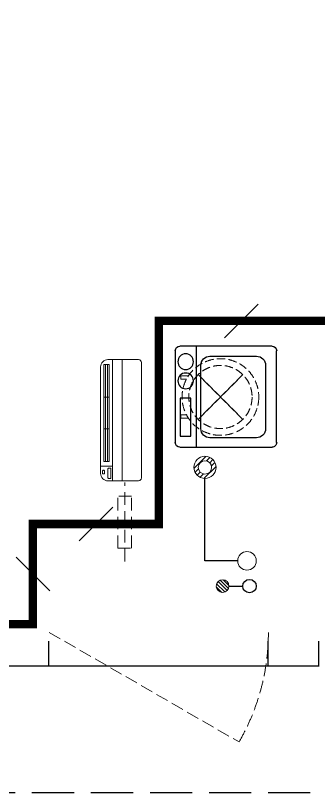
# Model space of a CAD drawing. Extents: x 2803505 to 5851001, y -1372902 to 24339.
# Drawn here: x 3355415 to 3357211, y -777762 to -773150 of the extents above; entities that cross this region are included whole.
import ezdxf
from ezdxf.xclip import XClip

# ---------------------------------------------------------------- set-up
doc = ezdxf.new("R2010")
doc.units = 0
doc.header["$LTSCALE"] = 1000
doc.header["$MEASUREMENT"] = 0
doc.header["$XCLIPFRAME"] = 2
for name, pattern in [('$1$DASH', [0.35, 0.25, -0.1]), ('CENTER2', [1.125, 0.75, -0.125, 0.125, -0.125]), ('DASH', [0.35, 0.25, -0.1]), ('DOTE', [2.42, 2, -0.2, 0.02, -0.2]), ('HIDDEN', [0.375, 0.25, -0.125])]:
    doc.linetypes.add(name, pattern=pattern)
doc.layers.get('0').update_dxf_attribs({"linetype": 'CONTINUOUS'})
for name, color, linetype in [('!!电气', 1, 'CONTINUOUS'), ('LVTRY', 252, 'CONTINUOUS'), ('SHTLN', 4, 'CONTINUOUS'), ('VPIPE-凝结', 150, 'CONTINUOUS'), ('WIRE-接地', 2, 'CONTINUOUS'), ('卫生间', 6, 'CONTINUOUS'), ('看线', 185, 'CONTINUOUS')]:
    doc.layers.add(name, color=color, linetype=linetype)
for name, color, linetype, lineweight in [('DOTE', 19, 'DOTE', 9), ('EQUIP_地漏', 7, 'CONTINUOUS', 18), ('VPIPE-废水', 31, 'TG_F', 18), ('WINDOW', 146, 'CONTINUOUS', 20), ('平面-空调室内机', 176, 'CONTINUOUS', 9), ('平面-空调预留孔', 252, 'CONTINUOUS', 15), ('粉刷', 251, 'CONTINUOUS', 9)]:
    doc.layers.add(name, color=color, linetype=linetype, lineweight=lineweight)
doc.styles.add('TG_LINETYPE', font='SIMPLEX', dxfattribs={"width": 0.8, "height": 3, "bigfont": 'HZTXT'})
doc.linetypes.add('TG_F', pattern='A,2,-0.3,["F",TG_LINETYPE,S=0.1,R=0,X=-0.23,Y=-0.15],0', length=2.3)

# ---------------------------------------------------------------- blocks, each defined once
blk = doc.blocks.new('A$C74D73064')
at = {"layer": 'DOTE', "color": 252}
blk.add_line((196116, 26519.3), (-86385.2, 26519.3), dxfattribs=at)
blk = doc.blocks.new('A$C7F3A17C0')
ref = blk.add_blockref('A$C74D73064', (61886.3, 6790.9))
XClip(ref).set_block_clipping_path([(-52083.8042452353, 10173.6344749072), (1916.1826223061, 29673.6344737304)])
blk = doc.blocks.new('dongkong')
at = {"layer": '平面-空调预留孔', "color": 8, "linetype": 'HIDDEN', "ltscale": 0.3}
for p, q in [((-603796, 210899.9), (-603796, 210431.5)), ((-603836, 210821), (-603836, 210510.8)), ((-603836, 210821), (-603756, 210821)), ((-603756, 210821), (-603756, 210510.8))]:
    blk.add_line(p, q, dxfattribs=at)
blk.add_lwpolyline([(-603756, 210510.8), (-603836, 210510.8)], dxfattribs=at)
blk = doc.blocks.new('A$C001338C2')
at = {"color": 8}
for p, q in [((845, 303.6), (55, 303.6)), ((109.1, 214.8), (109.1, 303.6)), ((0, 248.6), (0, 22)), ((900, 22), (900, 248.6)), ((22, 0), (878, 0))]:
    blk.add_line(p, q, dxfattribs=at)
at = {"color": 8, "lineweight": 5}
for p, q in [((864.6, 278.7), (144.5, 278.7)), ((144.5, 278.7), (144.5, 265.8)), ((387, 278.7), (144.5, 278.7)), ((144.5, 278.7), (144.5, 252.9)), ((144.5, 265.8), (864.6, 265.8)), ((144.5, 239.9), (144.5, 252.9)), ((144.5, 252.9), (864.6, 252.9)), ((864.6, 239.9), (144.5, 239.9)), ((387, 239.9), (387, 278.7)), ((622, 239.9), (387, 239.9)), ((864.6, 278.7), (622, 278.7)), ((622, 278.7), (622, 239.9)), ((864.6, 252.9), (864.6, 278.7)), ((864.6, 265.8), (864.6, 239.9)), ((900, 214.8), (0, 214.8)), ((900, 143.2), (0, 143.2))]:
    blk.add_line(p, q, dxfattribs=at)
at = {"color": 8}
for points in [[(73.1, 275), (56.8, 275, -0.414214), (51.3, 280.5), (51.3, 283.4, -0.414214), (56.8, 288.9), (73.1, 288.9, -0.414214), (78.6, 283.4), (78.6, 280.5, -0.414214)], [(89.2, 226.4), (22.2, 226.4, -0.414214), (16.7, 231.9), (16.7, 243.1, -0.414214), (22.2, 248.6), (89.2, 248.6, -0.414214), (94.7, 243.1), (94.7, 231.9, -0.414214)]]:
    blk.add_lwpolyline(points, format="xyb", close=True, dxfattribs=at)
for centre, radius, start, end in [((55, 248.6), 55, 90, 180), ((845, 248.6), 55, 360, 90), ((22, 22), 22, 180, 270), ((878, 22), 22, 270, 360)]:
    blk.add_arc(centre, radius, start, end, dxfattribs=at)
blk = doc.blocks.new('$TwtSys$00000141')
at = {"color": 252}
for p, q in [((-47.1, 3.8), (-5, 45.9)), ((-47.1, 3.8), (-5, 45.9)), ((-43.6, -17.5), (17.5, 43.6)), ((-43.6, -17.5), (17.5, 43.6)), ((-33.2, -33.2), (33.2, 33.2)), ((-33.2, -33.2), (33.2, 33.2)), ((-16.2, -43.5), (43.8, 16.4)), ((-16.2, -43.5), (43.8, 16.4)), ((5.7, -46.1), (46.1, -5.7)), ((5.7, -46.1), (46.1, -5.7))]:
    blk.add_line(p, q, dxfattribs=at)
blk.add_circle((0, 0), 47, dxfattribs=at)
blk.add_circle((0, 0), 47, dxfattribs=at)
blk = doc.blocks.new('RECTANG')
for p, q in [((1, 1), (0, 1)), ((0, 1), (0, 0)), ((1, 0), (1, 1)), ((0, 0), (1, 0))]:
    blk.add_line(p, q)
blk = doc.blocks.new('洗衣机')
at = {"layer": 'LVTRY'}
for p, q in [((3791567.4, 243472.1), (3791021, 243472.1)), ((3791116.5, 243472.1), (3791116.5, 242871.5)), ((3790993.7, 243444.5), (3790993.7, 242899.1)), ((3791199, 243412.7), (3791474.9, 243412.7)), ((3791594.6, 242899.1), (3791594.6, 243444.5)), ((3791145.1, 242982.5), (3791145.1, 243358)), ((3791528.8, 243358), (3791528.8, 242982.5)), ((3791474.9, 242927.8), (3791199, 242927.8)), ((3791021, 242871.5), (3791567.4, 242871.5))]:
    blk.add_line(p, q, dxfattribs=at)
at = {"layer": 'LVTRY', "extrusion": (0, 0, -1)}
for centre, major_axis, start_param, end_param in [((3791021, 243444.5), (0, 27.6), -1.570796, 0), ((3791567.4, 243444.5), (0, 27.6), 0, 1.570796), ((3791055.1, 243379.8), (0, 46.9), 3.141593, 9.424778), ((3791199, 243358), (0, 54.7), 4.712389, 6.283185), ((3791474.9, 243358), (0, 54.7), 0, 1.570796), ((3791055.1, 243265.7), (0, 46.9), 3.141593, 9.424778), ((3791199, 242982.5), (0, 54.7), 3.141593, 4.712389), ((3791474.9, 242982.5), (0, 54.7), 1.570796, 3.141593), ((3791021, 242899.1), (0, 27.6), 3.141593, 4.712389), ((3791567.4, 242899.1), (0, 27.6), 1.570796, 3.141593)]:
    blk.add_ellipse(centre, major_axis=major_axis, ratio=0.986385, start_param=start_param, end_param=end_param, dxfattribs=at)
at = {"layer": 'LVTRY', "xscale": 63.25620569481588, "yscale": 224.5369532744355, "zscale": 64.12934308941763, "rotation": 180}
blk.add_blockref('RECTANG', (3791085.2, 243162.4), dxfattribs=at)
blk = doc.blocks.new('$TwtSys$00000543')
at = {"color": 252}
for p, q in [((-93.6, -8.5), (8.5, 93.6)), ((12.5, 55), (41.7, 84.2)), ((39.9, 39.9), (66.5, 66.5)), ((-8.5, -93.6), (93.6, 8.5)), ((55, 12.5), (84.2, 41.7)), ((-84.2, -41.7), (-55, -12.5)), ((-66.5, -66.5), (-39.9, -39.9)), ((-41.7, -84.2), (-12.5, -55))]:
    blk.add_line(p, q, dxfattribs=at)
for radius in [94, 56.4]:
    blk.add_circle((0, 0), radius, dxfattribs=at)
blk = doc.blocks.new('dnfhfn')
at = {"color": 252, "linetype": '$1$DASH', "ltscale": 0.2}
for p, q in [((101.9, 462.7, 0), (121.9, 462.7, 0)), ((101.9, 417.2, 0), (101.9, 462.7, 0)), ((121.9, 462.7, 0), (121.9, 429, 0)), ((353.1, 462.7, 0), (333.1, 462.7, 0)), ((333.1, 462.7, 0), (333.1, 429, 0)), ((353.1, 417.2, 0), (353.1, 462.7, 0))]:
    blk.add_line(p, q, dxfattribs=at)
at = {"color": 252, "linetype": '$1$DASH', "ltscale": 0.2, "elevation": 0}
for points in [[(94.9, 360.1), (94.9, 360.1), (360.1, 94.9), (360.1, 94.9)], [(360.1, 360.1), (94.9, 94.9), (94.9, 94.9), (360.1, 360.1)]]:
    blk.add_lwpolyline(points, close=True, dxfattribs=at)
at = {"color": 252, "linetype": '$1$DASH', "ltscale": 0.2}
for radius in [227.5, 187.5]:
    blk.add_circle((227.5, 227.5, 0), radius, dxfattribs=at)
blk = doc.blocks.new('A$C148B7D8E')
at = {"layer": '卫生间', "color": 252, "linetype": 'DASH'}
blk.add_lwpolyline([(16100, 14000), (16100, 15400), (7700, 15400), (7700, 10800), (7300, 10800), (7300, 10000), (900, 10000), (900, 9000), (-900, 9000), (-900, -900), (1750, -900), (1750, -2100), (23450, -2100), (23450, -900), (25100, -900)], dxfattribs=at)
blk = doc.blocks.new('A$C66B635E3')
at = {"color": 252, "const_width": 8}
for points in [[(15050, -100), (15050, -250), (14750, -250), (14750, -100)], [(16650, -100), (16650, -250), (16350, -250), (16350, -100)]]:
    blk.add_lwpolyline(points, dxfattribs=at)
at = {"layer": 'VPIPE-凝结', "color": 252, "ltscale": 0.1}
for points in [[(16170, 375), (15975.9, 375), (15975.9, 864.2)], [(16117.6, 225), (16200, 225)]]:
    blk.add_lwpolyline(points, dxfattribs=at)
at = {"layer": 'VPIPE-凝结', "color": 252}
blk.add_circle((16240, 225), 40, dxfattribs=at)
at = {"layer": 'VPIPE-废水', "color": 252}
blk.add_circle((16225, 375), 55, dxfattribs=at)
at = {"layer": 'WINDOW', "color": 252, "linetype": 'DASH', "ltscale": 0.3}
blk.add_lwpolyline([(15051.9, -50), (16177.8, -700, 0.131652), (16351.9, -50)], format="xyb", dxfattribs=at)
at = {"layer": '看线', "color": 252, "ltscale": 0.5}
blk.add_lwpolyline([(16350, -250), (15050, -250)], dxfattribs=at)
at = {"color": 252}
blk.add_blockref('A$C148B7D8E', (-100, 1100), dxfattribs=at)
at = {"layer": 'EQUIP_地漏', "color": 252, "xscale": 0.7000000000000001, "yscale": 0.7000000000000001, "zscale": 0.7000000000000001}
blk.add_blockref('$TwtSys$00000543', (15975.9, 930), dxfattribs=at)
at = {"layer": 'EQUIP_地漏', "color": 252, "xscale": 0.8, "yscale": -0.8, "zscale": 0.8, "rotation": 179.999999999993}
blk.add_blockref('$TwtSys$00000141', (16080, 225), dxfattribs=at)
at = {"layer": '平面-空调室内机', "color": 252, "ltscale": 0.3, "xscale": -1, "rotation": 180}
blk.add_blockref('dongkong', (619295.9, 211270.8), dxfattribs=at)
at = {"layer": '平面-空调预留孔', "color": 252, "xscale": 0.800000000046565, "yscale": 0.800000000046565, "zscale": 0.800000000046565, "rotation": 90.00000023343011}
blk.add_blockref('A$C001338C2', (15599.8, 850), dxfattribs=at)
at = {"layer": '平面-空调预留孔', "color": 252, "rotation": 89.99999999999304}
blk.add_blockref('dnfhfn', (16295.1, 1120.3, 0), dxfattribs=at)
at = {"layer": '粉刷', "color": 252}
blk.add_blockref('洗衣机', (-3775193.7, -241822.4), dxfattribs=at)
blk = doc.blocks.new('$TelecSys$00000008')
blk.add_line((0.4, 0.4), (-0.4, -0.4))

msp = doc.modelspace()

# ---------------------------------------------------------------- linework, layer by layer
at = {"layer": 'WIRE-接地', "color": 2, "linetype": 'CENTER2', "const_width": 50}
msp.add_lwpolyline([(3380518.6, -776767.3), (3375614.4, -776767.3), (3375614.4, -776166.2), (3374862.6, -776166.2), (3374862.6, -774959.4), (3368264.7, -774959.4), (3368264.7, -775566.6), (3362866.8, -775566.6), (3362866.8, -774962.7), (3356264.8, -774962.7), (3356264.8, -776168.2), (3355518.1, -776168.2), (3355518.1, -776763.5), (3350610.6, -776763.5), (3350610.6, -776160.6), (3349864.5, -776160.6), (3349864.5, -774971.3), (3343267.9, -774971.3), (3343267.9, -775564.2), (3340562.1, -775564.2), (3340562.1, -767667.6)], dxfattribs=at)

# ---------------------------------------------------------------- block references
at = {"layer": '!!电气'}
for name, p in [('A$C7F3A17C0', (3244659.7, -808053.6)), ('A$C66B635E3', (3340562.1, -776762.1))]:
    msp.add_blockref(name, p, dxfattribs=at)
at = {"layer": 'SHTLN', "color": 2, "xscale": 250, "yscale": 250, "zscale": 250}
for p, rotation in [((3356753.3, -774962.7), 180), ((3355891.5, -776168.2), 180), ((3355518.1, -776465.8), 270)]:
    msp.add_blockref('$TelecSys$00000008', p, dxfattribs=dict(at, rotation=rotation))

doc.saveas('drawing.dxf')
